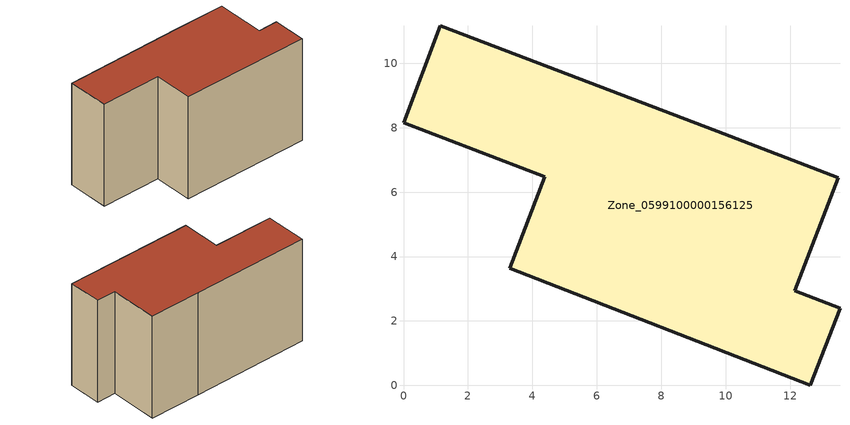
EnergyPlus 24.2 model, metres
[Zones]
Zone_0599100000156125
 floor ground (C_G): 1.14,11.17 9.74,7.89 13.49,6.44 12.15,2.94 13.55,2.39 12.63,0 3.3,3.64 4.39,6.48 0,8.16 z0
 wall outside (C_F): 9.74,7.89 1.14,11.17 0,8.16 4.39,6.48 3.3,3.64 12.63,0 13.55,2.39 12.15,2.94 13.49,6.44 9.74,7.89 z0:8.25
 roof outside (C_R): 12.63,0 13.55,2.39 12.15,2.94 13.49,6.44 9.74,7.89 1.14,11.17 0,8.16 4.39,6.48 3.3,3.64 z8.25
[BUILDING]
Pand.0599100000156125: North Axis=0; Terrain=City; Loads Convergence Tolerance Value=0.04; Temperature Convergence Tolerance Value=0.4; Solar Distribution=FullExterior; Maximum Number of Warmup Days=25; Minimum Number of Warmup Days=1
[Site:Location]
Rotterdam.The.Hague.AP_ZH_NLD Design_Conditions: Latitude=51.96; Longitude=4.45; Time Zone=1; Elevation=-4.5
[SITE:GROUNDTEMPERATURE:BUILDINGSURFACE]
18, 18, 18, 18, 18, 18, 18, 18, 18, 18, 18, 18
[MATERIAL] Thermal Absorptance=0.9; Solar Absorptance=0.7; Visible Absorptance=0.7
Name | Roughness | Thickness | Conductivity | Density | Specific Heat
G.TC.1975-1991 | MediumSmooth | 0.15 | 0.288461 | 540 | 1210
F.TC.1975-1991 | Rough | 0.3 | 0.230769 | 1920 | 840
R.TC.1975-1991 | MediumRough | 0.2 | 0.153846 | 1500 | 1000
[CONSTRUCTION]
C_G: G.TC.1975-1991
C_F: F.TC.1975-1991
C_R: R.TC.1975-1991
[ZONE]
Zone_0599100000156125: Type=1; Multiplier=1; Ceiling Height=Autocalculate; Volume=Autocalculate; Floor Area=autocalculate; Part of Total Floor Area=Yes
[ZONEINFILTRATION:DESIGNFLOWRATE]
Infil_Zone_0599100000156125: Zone or ZoneList or Space or SpaceList=Zone_0599100000156125; Schedule=AlwaysOn; Design Flow Rate Calculation Method=Flow/Area; Flow Rate per Floor Area=0.003; Constant Term Coefficient=1; Temperature Term Coefficient=0; Velocity Term Coefficient=0; Velocity Squared Term Coefficient=0
[HVACTEMPLATE:ZONE:IDEALLOADSAIRSYSTEM]
Zone_0599100000156125: Maximum Heating Supply Air Temperature=50; Minimum Cooling Supply Air Temperature=13; Maximum Heating Supply Air Humidity Ratio=0.0156; Minimum Cooling Supply Air Humidity Ratio=0.0077; Heating Limit=NoLimit; Cooling Limit=NoLimit; Dehumidification Control Type=ConstantSensibleHeatRatio; Cooling Sensible Heat Ratio=0.7; Dehumidification Setpoint=60; Humidification Control Type=None; Humidification Setpoint=30; Outdoor Air Method=None; Outdoor Air Flow Rate per Person=0.00944; Outdoor Air Flow Rate per Zone Floor Area=0; Outdoor Air Flow Rate per Zone=0; Demand Controlled Ventilation Type=None; Outdoor Air Economizer Type=NoEconomizer; Heat Recovery Type=None; Sensible Heat Recovery Effectiveness=0.7; Latent Heat Recovery Effectiveness=0.65
[ZONECONTROL:THERMOSTAT]
ThermostatControl_Zone_0599100000156125: Zone or ZoneList=Zone_0599100000156125; Control Type Schedule=DualSetpointControlType; Control 1=Thermostat_Zone_0599100000156125; Temperature Difference Between Cutout And Setpoint=0
[THERMOSTATSETPOINT:DUALSETPOINT]
Thermostat_Zone_0599100000156125: Heating Setpoint Temperature Schedule=HeatingSetpoint_Zone_0599100000156125; Cooling Setpoint Temperature Schedule=CoolingSetpoint_Zone_0599100000156125
[SCHEDULE:COMPACT]
HeatingSetpoint_Zone_0599100000156125: Through: 12/31, For: AllDays, Until: 24:00, 21
CoolingSetpoint_Zone_0599100000156125: Through: 12/31, For: AllDays, Until: 24:00, 24
DualSetpointControlType: Through: 12/31, For: AllDays, Until: 24:00, 4
AlwaysOn: Through: 12/31, For: AllDays, Until: 24:00, 1
